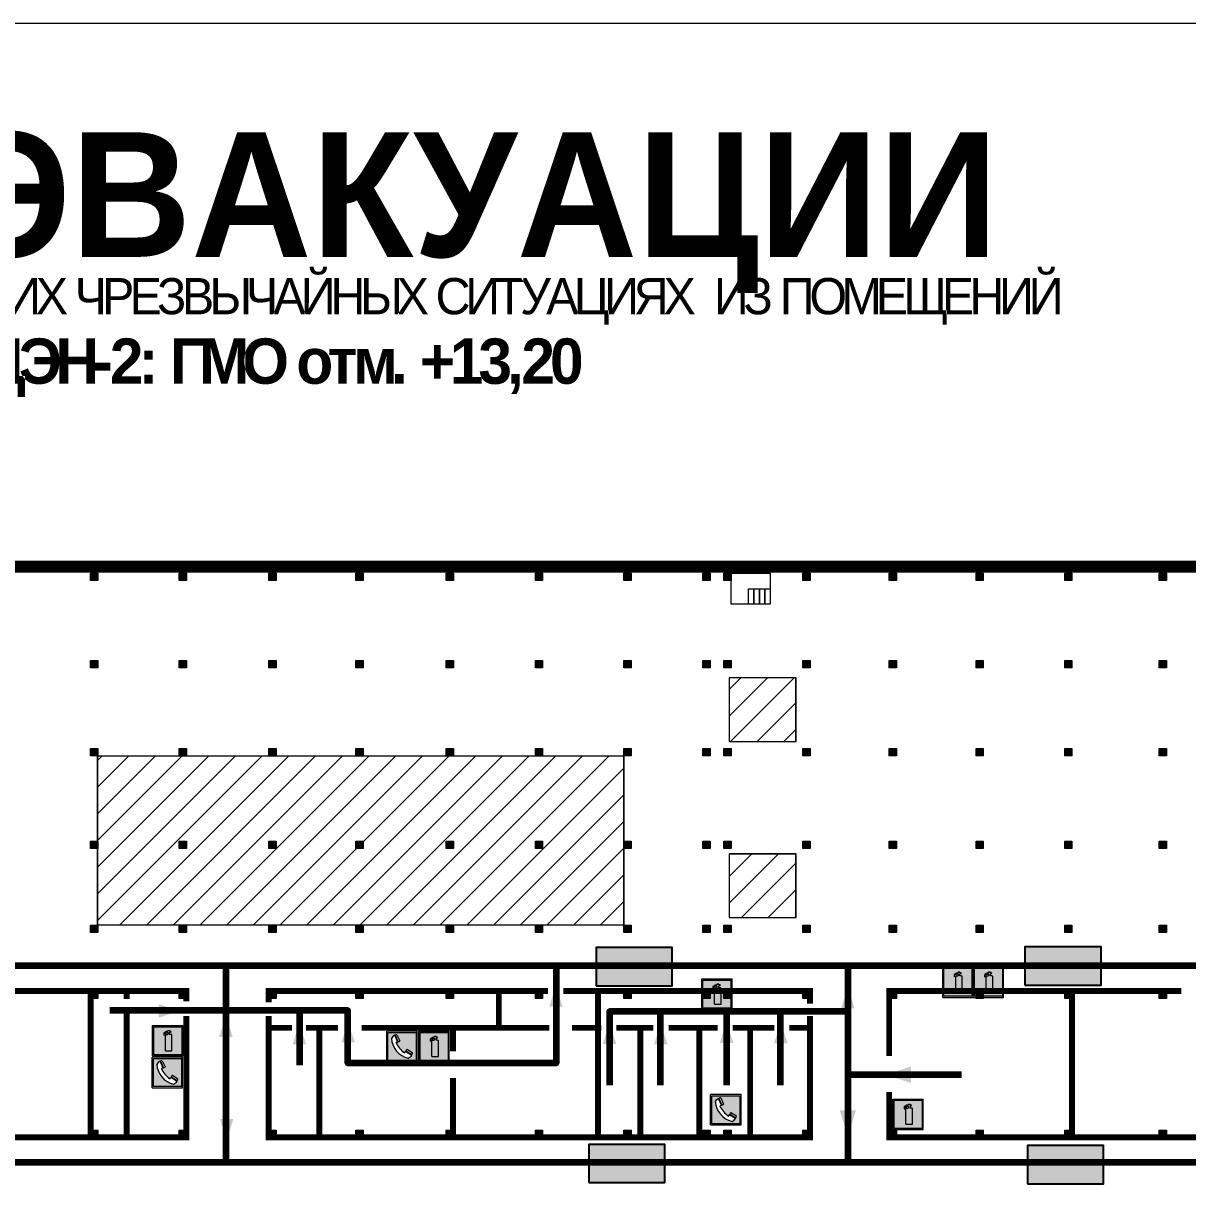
# Model space of a CAD drawing. Header units: millimetres. Extents: x 13810 to 67229, y 12374 to 21950.
# Drawn here: x 30680.8 to 30886.4, y 13945 to 14150.9 of the extents above; entities that cross this region are included whole.
import ezdxf

# ---------------------------------------------------------------- set-up
doc = ezdxf.new("R2010")
doc.units = ezdxf.units.MM
doc.layers.add('План_Штампы', color=7, linetype='Continuous')
doc.styles.add('обычный', font='arial.ttf')

# ---------------------------------------------------------------- blocks, each defined once
blk = doc.blocks.new('A$C3AD82952')
at = {"true_color": 0xf5f5ff}
h = blk.add_hatch(color=7, dxfattribs=at)
h.dxf.hatch_style = 1
h.paths.add_polyline_path([(8.21, 8.73, 0.414214), (7.89, 9.05), (7.22, 9.05), (7.22, 9.92), (7.59, 9.92, 1), (7.57, 10.36), (7.22, 10.36), (7.22, 10.6), (6.43, 10.6), (6.43, 10.36), (6.01, 10.36), (4.74, 9.59), (4.74, 8.69), (4.98, 8.73), (4.98, 9.26), (6.12, 9.91), (6.43, 9.91), (6.43, 9.05), (5.76, 9.05, 0.414214), (5.44, 8.73), (5.44, 2.2), (8.21, 2.2)], flags=0)
h.paths.add_polyline_path([(12.8, 12.8), (0, 12.8), (0, 0), (12.8, 0)])
h.paths.add_polyline_path([(0.51, 12.29), (12.29, 12.29), (12.29, 0.51), (0.51, 0.51)], flags=16)
h.paths.add_polyline_path([(4.74, 9.59), (6.01, 10.36), (6.43, 10.36), (6.43, 10.6), (7.22, 10.6), (7.22, 10.36), (7.59, 10.36, -0.94586), (7.59, 9.92), (7.22, 9.92), (7.22, 9.05), (7.89, 9.05, -0.414214), (8.21, 8.73), (8.21, 2.2), (5.44, 2.2), (5.44, 8.73, -0.414214), (5.76, 9.05), (6.43, 9.05), (6.43, 9.91), (6.12, 9.91), (4.98, 9.26), (4.98, 8.73), (4.74, 8.69)], flags=0)
h = blk.add_hatch(color=242)
h.dxf.hatch_style = 1
h.paths.add_polyline_path([(12.29, 12.29), (0.51, 12.29), (0.51, 0.51), (12.29, 0.51)])
h.paths.add_polyline_path([(4.74, 8.69), (4.74, 9.59), (6.01, 10.36), (6.43, 10.36), (6.43, 10.6), (7.22, 10.6), (7.22, 10.36), (7.59, 10.36, -0.94586), (7.59, 9.92), (7.22, 9.92), (7.22, 9.05), (7.89, 9.05, -0.414214), (8.21, 8.73), (8.21, 2.2), (5.44, 2.2), (5.44, 8.73, -0.414214), (5.76, 9.05), (6.43, 9.05), (6.43, 9.91), (6.12, 9.91), (4.98, 9.26), (4.98, 8.73)], flags=16)
h = blk.add_hatch(color=7, dxfattribs=at)
h.dxf.hatch_style = 1
h.paths.add_polyline_path([(8.21, 8.73, 0.414214), (7.89, 9.05), (7.22, 9.05), (7.22, 9.92), (7.59, 9.92, 1), (7.57, 10.36), (7.22, 10.36), (7.22, 10.6), (6.43, 10.6), (6.43, 10.36), (6.01, 10.36), (4.74, 9.59), (4.74, 8.69), (4.98, 8.73), (4.98, 9.26), (6.12, 9.91), (6.43, 9.91), (6.43, 9.05), (5.76, 9.05, 0.414214), (5.44, 8.73), (5.44, 2.2), (8.21, 2.2)])
at = {"color": 242, "lineweight": 5}
for p, q in [((0, 0), (0, 12.8)), ((0, 12.8), (12.8, 12.8)), ((6.01, 10.36), (4.74, 9.59)), ((4.98, 9.26), (6.12, 9.91)), ((6.01, 10.36), (6.43, 10.36)), ((6.12, 9.91), (6.43, 9.91)), ((7.22, 10.6), (6.43, 10.6)), ((6.43, 10.6), (6.43, 10.36)), ((6.43, 9.91), (6.43, 9.05)), ((7.22, 10.36), (7.22, 10.6)), ((7.59, 10.36), (7.22, 10.36)), ((7.22, 9.05), (7.22, 9.92)), ((7.59, 9.92), (7.22, 9.92)), ((12.8, 0), (12.8, 12.8)), ((4.74, 9.59), (4.74, 8.69)), ((4.74, 8.69), (4.98, 8.73)), ((4.98, 8.73), (4.98, 9.26)), ((5.44, 2.2), (5.44, 8.73)), ((5.76, 9.05), (6.43, 9.05)), ((7.89, 9.05), (7.22, 9.05)), ((8.21, 2.2), (8.21, 8.73)), ((0, 0), (12.8, 0)), ((5.44, 2.2), (8.21, 2.2))]:
    blk.add_line(p, q, dxfattribs=at)
blk.add_lwpolyline([(0.51, 12.29), (12.29, 12.29), (12.29, 0.51), (0.51, 0.51)], close=True, dxfattribs=at)
for centre, radius, start, end in [((7.58, 10.14), 0.223, 273.1875, 86.8125), ((5.76, 8.73), 0.32, 90, 180), ((7.89, 8.73), 0.32, 0, 90)]:
    blk.add_arc(centre, radius, start, end, dxfattribs=at)
blk = doc.blocks.new('A$C32E8229D')
at = {"true_color": 0xffffff}
blk.add_hatch(color=7, dxfattribs=at).paths.add_polyline_path([(0, 0), (0, -8), (16, -8), (16, 0)])
h = blk.add_hatch(color=126)
h.paths.add_polyline_path([(0.2, -0.2), (15.8, -0.2), (15.8, -7.8), (0.2, -7.8)])
h.paths.add_polyline_path([(13.49, -2.05), (12.08, -2.05), (11.37, -2.63, 0.162397), (11.29, -2.84), (11.29, -3.63), (10.35, -3.63), (10.35, -4.05), (11.68, -4.05), (11.68, -3.48), (12.26, -4.28), (11.29, -5.1), (11.29, -6.78), (11.85, -6.78), (11.85, -5.44), (12.8, -4.64), (12.8, -5.94), (14.46, -5.94), (14.46, -5.39), (13.45, -5.39), (13.45, -3.97), (12.46, -2.59), (13.15, -2.59), (13.69, -3.34), (14.18, -3)], flags=16)
h.paths.add_polyline_path([(10.74, -1.82, 1), (11.8, -1.82, 1)], flags=16)
h.paths.add_polyline_path([(9.39, -3.59), (5.99, -3.59), (6.56, -3.03), (5.91, -3.03), (5.1, -3.83), (5.91, -4.64), (6.56, -4.64), (5.99, -4.09), (9.39, -4.09)], flags=16)
h.paths.add_polyline_path([(4.29, -1.08), (1.72, -1.08), (1.72, -6.6), (4.29, -6.6)], flags=16)
at = {"color": 126}
blk.add_lwpolyline([(16, -8), (0, -8), (0, 0), (16, 0)], close=True, dxfattribs=at)
blk = doc.blocks.new('A$C456E1F9C')
at = {"lineweight": 5}
h = blk.add_hatch(color=242, dxfattribs=at)
h.paths.add_polyline_path([(0.51, -1.47), (0.51, -13.26), (12.29, -13.26), (12.29, -1.47)])
h.paths.add_polyline_path([(5.42, -4.95, -0.254479), (4.78, -5.4), (3.52, -2.53, -0.209735), (4.23, -2.4)], flags=16)
h.paths.add_polyline_path([(8.53, -8.6), (10.87, -10.17), (10.54, -10.76), (8.03, -9.13, -0.192251)], flags=16)
h.paths.add_polyline_path([(4.61, -5.49, 0.005518), (3.87, -5.72, 0.128647), (7.49, -10.01, 0.00809), (7.83, -9.33), (10.47, -10.97, -0.16736), (8.99, -12.25, -0.327862), (1.95, -3.95, -0.166952), (3.36, -2.62)], flags=16)
at = {"color": 242, "lineweight": 5}
for p, q in [((0, -13.77), (0, -0.97)), ((12.8, -0.97), (0, -0.97)), ((4.61, -5.49), (3.36, -2.62)), ((3.52, -2.53), (4.78, -5.4)), ((4.23, -2.4), (5.42, -4.95)), ((12.8, -13.77), (12.8, -0.97)), ((7.83, -9.33), (10.47, -10.97)), ((8.03, -9.13), (10.54, -10.76)), ((10.81, -10.12), (8.53, -8.6)), ((0, -13.77), (12.8, -13.77)), ((10.54, -10.76), (10.8, -10.3)), ((10.8, -10.3), (10.81, -10.12))]:
    blk.add_line(p, q, dxfattribs=at)
blk.add_lwpolyline([(0.51, -1.47), (12.29, -1.47), (12.29, -13.26), (0.51, -13.26)], close=True, dxfattribs=at)
for centre, radius, start, end in [((4.59, -5.34), 2.99, 114.2845, 152.1974), ((11.12, -3.31), 9.19, 183.9915, 256.6009), ((4.02, -3.27), 0.891, 76.3284, 123.7092), ((14.98, -39.1), 35.17, 107.1487, 108.4135), ((13.86, -0.94), 11.08, 205.5536, 234.8762), ((4.68, -4.59), 0.824, 276.9621, 334.0723), ((-13.31, 0.8), 23.44, 332.5487, 334.4027), ((8.94, -9.5), 0.989, 114.4092, 157.9388), ((7.87, -9.46), 3, 291.9291, 329.9329)]:
    blk.add_arc(centre, radius, start, end, dxfattribs=at)

msp = doc.modelspace()

# ---------------------------------------------------------------- hatches: boundary and pattern name
at = {"lineweight": 0}
h = msp.add_hatch(color=256, dxfattribs=at)
h.dxf.hatch_style = 1
h.paths.add_polyline_path([(30692.7, 14053.84), (30692.7, 14052.55), (30693.98, 14052.55), (30693.98, 14053.84)])
h = msp.add_hatch(color=256, dxfattribs=at)
h.dxf.hatch_style = 1
h.paths.add_polyline_path([(30708.34, 14053.84), (30708.34, 14052.55), (30709.62, 14052.55), (30709.62, 14053.84)])
h = msp.add_hatch(color=256, dxfattribs=at)
h.dxf.hatch_style = 1
h.paths.add_polyline_path([(30724.16, 14053.84), (30724.16, 14052.55), (30725.44, 14052.55), (30725.44, 14053.84)])
h = msp.add_hatch(color=256, dxfattribs=at)
h.dxf.hatch_style = 1
h.paths.add_polyline_path([(30739.52, 14053.84), (30739.52, 14052.55), (30740.8, 14052.55), (30740.8, 14053.84)])
h = msp.add_hatch(color=256, dxfattribs=at)
h.dxf.hatch_style = 1
h.paths.add_polyline_path([(30755.49, 14053.84), (30755.49, 14052.55), (30756.77, 14052.55), (30756.77, 14053.84)])
h = msp.add_hatch(color=256, dxfattribs=at)
h.dxf.hatch_style = 1
h.paths.add_polyline_path([(30771.24, 14053.84), (30771.24, 14052.55), (30772.52, 14052.55), (30772.52, 14053.84)])
h = msp.add_hatch(color=256, dxfattribs=at)
h.dxf.hatch_style = 1
h.paths.add_polyline_path([(30786.87, 14053.84), (30786.87, 14052.55), (30788.15, 14052.55), (30788.15, 14053.84)])
h = msp.add_hatch(color=256, dxfattribs=at)
h.dxf.hatch_style = 1
h.paths.add_polyline_path([(30800.83, 14053.84), (30800.83, 14052.55), (30802.11, 14052.55), (30802.11, 14053.84)])
h = msp.add_hatch(color=256, dxfattribs=at)
h.dxf.hatch_style = 1
h.paths.add_polyline_path([(30804.52, 14053.84), (30804.52, 14052.55), (30805.81, 14052.55), (30805.81, 14053.84)])
h = msp.add_hatch(color=256, dxfattribs=at)
h.dxf.hatch_style = 1
h.paths.add_polyline_path([(30818.48, 14053.84), (30818.48, 14052.55), (30819.76, 14052.55), (30819.76, 14053.84)])
h = msp.add_hatch(color=256, dxfattribs=at)
h.dxf.hatch_style = 1
h.paths.add_polyline_path([(30833.72, 14053.84), (30833.72, 14052.55), (30835.01, 14052.55), (30835.01, 14053.84)])
h = msp.add_hatch(color=256, dxfattribs=at)
h.dxf.hatch_style = 1
h.paths.add_polyline_path([(30849.06, 14053.84), (30849.06, 14052.55), (30850.34, 14052.55), (30850.34, 14053.84)])
h = msp.add_hatch(color=256, dxfattribs=at)
h.dxf.hatch_style = 1
h.paths.add_polyline_path([(30864.72, 14053.84), (30864.72, 14052.55), (30866, 14052.55), (30866, 14053.84)])
h = msp.add_hatch(color=256, dxfattribs=at)
h.dxf.hatch_style = 1
h.paths.add_polyline_path([(30881.38, 14053.84), (30881.38, 14052.55), (30882.67, 14052.55), (30882.67, 14053.84)])
h = msp.add_hatch(color=256, dxfattribs=at)
h.dxf.hatch_style = 1
h.paths.add_polyline_path([(30692.7, 14038.38), (30692.7, 14037.09), (30693.98, 14037.09), (30693.98, 14038.38)])
h = msp.add_hatch(color=256, dxfattribs=at)
h.dxf.hatch_style = 1
h.paths.add_polyline_path([(30708.34, 14038.38), (30708.34, 14037.09), (30709.62, 14037.09), (30709.62, 14038.38)])
h = msp.add_hatch(color=256, dxfattribs=at)
h.dxf.hatch_style = 1
h.paths.add_polyline_path([(30724.16, 14038.38), (30724.16, 14037.09), (30725.44, 14037.09), (30725.44, 14038.38)])
h = msp.add_hatch(color=256, dxfattribs=at)
h.dxf.hatch_style = 1
h.paths.add_polyline_path([(30739.52, 14038.38), (30739.52, 14037.09), (30740.8, 14037.09), (30740.8, 14038.38)])
h = msp.add_hatch(color=256, dxfattribs=at)
h.dxf.hatch_style = 1
h.paths.add_polyline_path([(30755.49, 14038.38), (30755.49, 14037.09), (30756.77, 14037.09), (30756.77, 14038.38)])
h = msp.add_hatch(color=256, dxfattribs=at)
h.dxf.hatch_style = 1
h.paths.add_polyline_path([(30771.24, 14038.38), (30771.24, 14037.09), (30772.52, 14037.09), (30772.52, 14038.38)])
h = msp.add_hatch(color=256, dxfattribs=at)
h.dxf.hatch_style = 1
h.paths.add_polyline_path([(30786.87, 14038.38), (30786.87, 14037.09), (30788.15, 14037.09), (30788.15, 14038.38)])
h = msp.add_hatch(color=256, dxfattribs=at)
h.dxf.hatch_style = 1
h.paths.add_polyline_path([(30800.83, 14038.38), (30800.83, 14037.09), (30802.11, 14037.09), (30802.11, 14038.38)])
h = msp.add_hatch(color=256, dxfattribs=at)
h.dxf.hatch_style = 1
h.paths.add_polyline_path([(30804.52, 14038.38), (30804.52, 14037.09), (30805.81, 14037.09), (30805.81, 14038.38)])
h = msp.add_hatch(color=256, dxfattribs=at)
h.dxf.hatch_style = 1
h.paths.add_polyline_path([(30818.48, 14038.38), (30818.48, 14037.09), (30819.76, 14037.09), (30819.76, 14038.38)])
h = msp.add_hatch(color=256, dxfattribs=at)
h.dxf.hatch_style = 1
h.paths.add_polyline_path([(30833.72, 14038.38), (30833.72, 14037.09), (30835.01, 14037.09), (30835.01, 14038.38)])
h = msp.add_hatch(color=256, dxfattribs=at)
h.dxf.hatch_style = 1
h.paths.add_polyline_path([(30849.06, 14038.38), (30849.06, 14037.09), (30850.34, 14037.09), (30850.34, 14038.38)])
h = msp.add_hatch(color=256, dxfattribs=at)
h.dxf.hatch_style = 1
h.paths.add_polyline_path([(30864.72, 14038.38), (30864.72, 14037.09), (30866, 14037.09), (30866, 14038.38)])
h = msp.add_hatch(color=256, dxfattribs=at)
h.dxf.hatch_style = 1
h.paths.add_polyline_path([(30881.38, 14038.38), (30881.38, 14037.09), (30882.67, 14037.09), (30882.67, 14038.38)])
at = {"lineweight": 0, "true_color": 0x000000}
h = msp.add_hatch(dxfattribs=at)
h.set_pattern_fill('ANSI31', color=18, scale=1.05, angle=180)
h.set_pattern_definition([(225, (47670.896, 22487.802), (2.35731723, -2.35731723), [])])
h.paths.add_polyline_path([(30962.76, 13896.46), (30962.76, 13884.63), (30976.38, 13884.63), (30976.38, 13896.46)])
h.paths.add_polyline_path([(30976.38, 13990.35), (30976.38, 14022.84), (30943.5, 14022.84), (30943.5, 13990.35)])
h.paths.add_polyline_path([(30912.41, 13884.27), (30926.01, 13884.27), (30926.01, 13896.46), (30912.41, 13896.46)])
h.paths.add_polyline_path([(30819.71, 13942.6), (30819.71, 13912.06), (30912.41, 13912.06), (30912.41, 13942.6)])
h.paths.add_polyline_path([(30818.43, 13882.05), (30818.43, 13895.17), (30804.48, 13895.17), (30804.48, 13882.05)])
h.paths.add_polyline_path([(30806.6, 13941.21), (30806.6, 13930.71), (30816.76, 13930.71), (30816.76, 13941.21)])
h.paths.add_polyline_path([(30805.44, 13993), (30817.26, 13993), (30817.26, 14004.23), (30805.44, 14004.23)])
h.paths.add_polyline_path([(30805.44, 14024.09), (30817.26, 14024.09), (30817.26, 14035.32), (30805.44, 14035.32)])
h.paths.add_polyline_path([(30693.93, 14021.54), (30693.93, 13991.64), (30786.82, 13991.64), (30786.82, 14021.54)])
h.paths.add_polyline_path([(30678.66, 13942.6), (30678.66, 13912.06), (30786.82, 13912.06), (30786.82, 13942.6)])
h.paths.add_polyline_path([(30630.66, 13912.06), (30645.51, 13912.06), (30645.51, 13942.6), (30630.66, 13942.6)])
h.paths.add_polyline_path([(30552.79, 14021.54), (30552.79, 13991.64), (30645.51, 13991.64), (30645.51, 14021.54)])
at = {"lineweight": 0}
h = msp.add_hatch(color=256, dxfattribs=at)
h.dxf.hatch_style = 1
h.paths.add_polyline_path([(30692.7, 14022.85), (30692.7, 14021.55), (30693.98, 14021.55), (30693.98, 14022.85)])
h = msp.add_hatch(color=256, dxfattribs=at)
h.dxf.hatch_style = 1
h.paths.add_polyline_path([(30708.34, 14022.85), (30708.34, 14021.55), (30709.62, 14021.55), (30709.62, 14022.85)])
h = msp.add_hatch(color=256, dxfattribs=at)
h.dxf.hatch_style = 1
h.paths.add_polyline_path([(30724.16, 14022.85), (30724.16, 14021.55), (30725.44, 14021.55), (30725.44, 14022.85)])
h = msp.add_hatch(color=256, dxfattribs=at)
h.dxf.hatch_style = 1
h.paths.add_polyline_path([(30739.52, 14022.85), (30739.52, 14021.55), (30740.8, 14021.55), (30740.8, 14022.85)])
h = msp.add_hatch(color=256, dxfattribs=at)
h.dxf.hatch_style = 1
h.paths.add_polyline_path([(30755.49, 14022.85), (30755.49, 14021.55), (30756.77, 14021.55), (30756.77, 14022.85)])
h = msp.add_hatch(color=256, dxfattribs=at)
h.dxf.hatch_style = 1
h.paths.add_polyline_path([(30771.24, 14022.85), (30771.24, 14021.55), (30772.52, 14021.55), (30772.52, 14022.85)])
h = msp.add_hatch(color=256, dxfattribs=at)
h.dxf.hatch_style = 1
h.paths.add_polyline_path([(30786.87, 14022.85), (30786.87, 14021.55), (30788.15, 14021.55), (30788.15, 14022.85)])
h = msp.add_hatch(color=256, dxfattribs=at)
h.dxf.hatch_style = 1
h.paths.add_polyline_path([(30800.83, 14022.85), (30800.83, 14021.55), (30802.11, 14021.55), (30802.11, 14022.85)])
h = msp.add_hatch(color=256, dxfattribs=at)
h.dxf.hatch_style = 1
h.paths.add_polyline_path([(30804.52, 14022.85), (30804.52, 14021.55), (30805.81, 14021.55), (30805.81, 14022.85)])
h = msp.add_hatch(color=256, dxfattribs=at)
h.dxf.hatch_style = 1
h.paths.add_polyline_path([(30818.48, 14022.85), (30818.48, 14021.55), (30819.76, 14021.55), (30819.76, 14022.85)])
h = msp.add_hatch(color=256, dxfattribs=at)
h.dxf.hatch_style = 1
h.paths.add_polyline_path([(30833.72, 14022.85), (30833.72, 14021.55), (30835.01, 14021.55), (30835.01, 14022.85)])
h = msp.add_hatch(color=256, dxfattribs=at)
h.dxf.hatch_style = 1
h.paths.add_polyline_path([(30849.06, 14022.85), (30849.06, 14021.55), (30850.34, 14021.55), (30850.34, 14022.85)])
h = msp.add_hatch(color=256, dxfattribs=at)
h.dxf.hatch_style = 1
h.paths.add_polyline_path([(30864.72, 14022.85), (30864.72, 14021.55), (30866, 14021.55), (30866, 14022.85)])
h = msp.add_hatch(color=256, dxfattribs=at)
h.dxf.hatch_style = 1
h.paths.add_polyline_path([(30881.38, 14022.85), (30881.38, 14021.55), (30882.67, 14021.55), (30882.67, 14022.85)])
h = msp.add_hatch(color=256, dxfattribs=at)
h.dxf.hatch_style = 1
h.paths.add_polyline_path([(30692.7, 14006.49), (30692.7, 14005.2), (30693.98, 14005.2), (30693.98, 14006.49)])
h = msp.add_hatch(color=256, dxfattribs=at)
h.dxf.hatch_style = 1
h.paths.add_polyline_path([(30708.34, 14006.49), (30708.34, 14005.2), (30709.62, 14005.2), (30709.62, 14006.49)])
h = msp.add_hatch(color=256, dxfattribs=at)
h.dxf.hatch_style = 1
h.paths.add_polyline_path([(30724.16, 14006.49), (30724.16, 14005.2), (30725.44, 14005.2), (30725.44, 14006.49)])
h = msp.add_hatch(color=256, dxfattribs=at)
h.dxf.hatch_style = 1
h.paths.add_polyline_path([(30739.52, 14006.49), (30739.52, 14005.2), (30740.8, 14005.2), (30740.8, 14006.49)])
h = msp.add_hatch(color=256, dxfattribs=at)
h.dxf.hatch_style = 1
h.paths.add_polyline_path([(30755.49, 14006.49), (30755.49, 14005.2), (30756.77, 14005.2), (30756.77, 14006.49)])
h = msp.add_hatch(color=256, dxfattribs=at)
h.dxf.hatch_style = 1
h.paths.add_polyline_path([(30771.24, 14006.49), (30771.24, 14005.2), (30772.52, 14005.2), (30772.52, 14006.49)])
h = msp.add_hatch(color=256, dxfattribs=at)
h.dxf.hatch_style = 1
h.paths.add_polyline_path([(30786.87, 14006.49), (30786.87, 14005.2), (30788.15, 14005.2), (30788.15, 14006.49)])
h = msp.add_hatch(color=256, dxfattribs=at)
h.dxf.hatch_style = 1
h.paths.add_polyline_path([(30800.83, 14006.49), (30800.83, 14005.2), (30802.11, 14005.2), (30802.11, 14006.49)])
h = msp.add_hatch(color=256, dxfattribs=at)
h.dxf.hatch_style = 1
h.paths.add_polyline_path([(30804.52, 14006.49), (30804.52, 14005.2), (30805.81, 14005.2), (30805.81, 14006.49)])
h = msp.add_hatch(color=256, dxfattribs=at)
h.dxf.hatch_style = 1
h.paths.add_polyline_path([(30818.48, 14006.49), (30818.48, 14005.2), (30819.76, 14005.2), (30819.76, 14006.49)])
h = msp.add_hatch(color=256, dxfattribs=at)
h.dxf.hatch_style = 1
h.paths.add_polyline_path([(30833.72, 14006.49), (30833.72, 14005.2), (30835.01, 14005.2), (30835.01, 14006.49)])
h = msp.add_hatch(color=256, dxfattribs=at)
h.dxf.hatch_style = 1
h.paths.add_polyline_path([(30849.06, 14006.49), (30849.06, 14005.2), (30850.34, 14005.2), (30850.34, 14006.49)])
h = msp.add_hatch(color=256, dxfattribs=at)
h.dxf.hatch_style = 1
h.paths.add_polyline_path([(30864.72, 14006.49), (30864.72, 14005.2), (30866, 14005.2), (30866, 14006.49)])
h = msp.add_hatch(color=256, dxfattribs=at)
h.dxf.hatch_style = 1
h.paths.add_polyline_path([(30881.38, 14006.49), (30881.38, 14005.2), (30882.67, 14005.2), (30882.67, 14006.49)])
h = msp.add_hatch(color=256, dxfattribs=at)
h.dxf.hatch_style = 1
h.paths.add_polyline_path([(30692.7, 13991.65), (30692.7, 13990.36), (30693.98, 13990.36), (30693.98, 13991.65)])
h = msp.add_hatch(color=256, dxfattribs=at)
h.dxf.hatch_style = 1
h.paths.add_polyline_path([(30708.34, 13991.65), (30708.34, 13990.36), (30709.62, 13990.36), (30709.62, 13991.65)])
h = msp.add_hatch(color=256, dxfattribs=at)
h.dxf.hatch_style = 1
h.paths.add_polyline_path([(30724.16, 13991.65), (30724.16, 13990.36), (30725.44, 13990.36), (30725.44, 13991.65)])
h = msp.add_hatch(color=256, dxfattribs=at)
h.dxf.hatch_style = 1
h.paths.add_polyline_path([(30739.52, 13991.65), (30739.52, 13990.36), (30740.8, 13990.36), (30740.8, 13991.65)])
h = msp.add_hatch(color=256, dxfattribs=at)
h.dxf.hatch_style = 1
h.paths.add_polyline_path([(30755.49, 13991.65), (30755.49, 13990.36), (30756.77, 13990.36), (30756.77, 13991.65)])
h = msp.add_hatch(color=256, dxfattribs=at)
h.dxf.hatch_style = 1
h.paths.add_polyline_path([(30771.24, 13991.65), (30771.24, 13990.36), (30772.52, 13990.36), (30772.52, 13991.65)])
h = msp.add_hatch(color=256, dxfattribs=at)
h.dxf.hatch_style = 1
h.paths.add_polyline_path([(30786.87, 13991.65), (30786.87, 13990.36), (30788.15, 13990.36), (30788.15, 13991.65)])
h = msp.add_hatch(color=256, dxfattribs=at)
h.dxf.hatch_style = 1
h.paths.add_polyline_path([(30800.83, 13991.65), (30800.83, 13990.36), (30802.11, 13990.36), (30802.11, 13991.65)])
h = msp.add_hatch(color=256, dxfattribs=at)
h.dxf.hatch_style = 1
h.paths.add_polyline_path([(30804.52, 13991.65), (30804.52, 13990.36), (30805.81, 13990.36), (30805.81, 13991.65)])
h = msp.add_hatch(color=256, dxfattribs=at)
h.dxf.hatch_style = 1
h.paths.add_polyline_path([(30818.48, 13991.65), (30818.48, 13990.36), (30819.76, 13990.36), (30819.76, 13991.65)])
h = msp.add_hatch(color=256, dxfattribs=at)
h.dxf.hatch_style = 1
h.paths.add_polyline_path([(30833.72, 13991.65), (30833.72, 13990.36), (30835.01, 13990.36), (30835.01, 13991.65)])
h = msp.add_hatch(color=256, dxfattribs=at)
h.dxf.hatch_style = 1
h.paths.add_polyline_path([(30849.06, 13991.65), (30849.06, 13990.36), (30850.34, 13990.36), (30850.34, 13991.65)])
h = msp.add_hatch(color=256, dxfattribs=at)
h.dxf.hatch_style = 1
h.paths.add_polyline_path([(30864.72, 13991.65), (30864.72, 13990.36), (30866, 13990.36), (30866, 13991.65)])
h = msp.add_hatch(color=256, dxfattribs=at)
h.dxf.hatch_style = 1
h.paths.add_polyline_path([(30881.38, 13991.65), (30881.38, 13990.36), (30882.67, 13990.36), (30882.67, 13991.65)])
h = msp.add_hatch(color=256, dxfattribs=at)
h.dxf.hatch_style = 1
h.paths.add_polyline_path([(30692.7, 13980.02), (30692.7, 13978.73), (30693.98, 13978.73), (30693.98, 13980.02)])
h = msp.add_hatch(color=256, dxfattribs=at)
h.dxf.hatch_style = 1
h.paths.add_polyline_path([(30708.34, 13980.02), (30708.34, 13978.73), (30709.62, 13978.73), (30709.62, 13980.02)])
h = msp.add_hatch(color=256, dxfattribs=at)
h.dxf.hatch_style = 1
h.paths.add_polyline_path([(30724.16, 13980.02), (30724.16, 13978.73), (30725.44, 13978.73), (30725.44, 13980.02)])
h = msp.add_hatch(color=256, dxfattribs=at)
h.dxf.hatch_style = 1
h.paths.add_polyline_path([(30739.52, 13980.02), (30739.52, 13978.73), (30740.8, 13978.73), (30740.8, 13980.02)])
h = msp.add_hatch(color=256, dxfattribs=at)
h.dxf.hatch_style = 1
h.paths.add_polyline_path([(30755.49, 13980.02), (30755.49, 13978.73), (30756.77, 13978.73), (30756.77, 13980.02)])
h = msp.add_hatch(color=256, dxfattribs=at)
h.dxf.hatch_style = 1
h.paths.add_polyline_path([(30771.24, 13980.02), (30771.24, 13978.73), (30772.52, 13978.73), (30772.52, 13980.02)])
h = msp.add_hatch(color=256, dxfattribs=at)
h.dxf.hatch_style = 1
h.paths.add_polyline_path([(30786.87, 13980.02), (30786.87, 13978.73), (30788.15, 13978.73), (30788.15, 13980.02)])
h = msp.add_hatch(color=256, dxfattribs=at)
h.dxf.hatch_style = 1
h.paths.add_polyline_path([(30800.83, 13980.02), (30800.83, 13978.73), (30802.11, 13978.73), (30802.11, 13980.02)])
h = msp.add_hatch(color=256, dxfattribs=at)
h.dxf.hatch_style = 1
h.paths.add_polyline_path([(30804.52, 13980.02), (30804.52, 13978.73), (30805.81, 13978.73), (30805.81, 13980.02)])
h = msp.add_hatch(color=256, dxfattribs=at)
h.dxf.hatch_style = 1
h.paths.add_polyline_path([(30818.48, 13980.02), (30818.48, 13978.73), (30819.76, 13978.73), (30819.76, 13980.02)])
h = msp.add_hatch(color=256, dxfattribs=at)
h.dxf.hatch_style = 1
h.paths.add_polyline_path([(30833.72, 13980.02), (30833.72, 13978.73), (30835.01, 13978.73), (30835.01, 13980.02)])
h = msp.add_hatch(color=256, dxfattribs=at)
h.dxf.hatch_style = 1
h.paths.add_polyline_path([(30849.06, 13980.02), (30849.06, 13978.73), (30850.34, 13978.73), (30850.34, 13980.02)])
h = msp.add_hatch(color=256, dxfattribs=at)
h.dxf.hatch_style = 1
h.paths.add_polyline_path([(30864.72, 13980.02), (30864.72, 13978.73), (30866, 13978.73), (30866, 13980.02)])
h = msp.add_hatch(color=256, dxfattribs=at)
h.dxf.hatch_style = 1
h.paths.add_polyline_path([(30881.38, 13980.02), (30881.38, 13978.73), (30882.67, 13978.73), (30882.67, 13980.02)])
h = msp.add_hatch(color=256, dxfattribs=at)
h.dxf.hatch_style = 1
h.paths.add_polyline_path([(30692.7, 13955.49), (30692.7, 13954.2), (30693.98, 13954.2), (30693.98, 13955.49)])
h = msp.add_hatch(color=256, dxfattribs=at)
h.dxf.hatch_style = 1
h.paths.add_polyline_path([(30708.34, 13955.49), (30708.34, 13954.2), (30709.62, 13954.2), (30709.62, 13955.49)])
h = msp.add_hatch(color=256, dxfattribs=at)
h.dxf.hatch_style = 1
h.paths.add_polyline_path([(30724.16, 13955.49), (30724.16, 13954.2), (30725.44, 13954.2), (30725.44, 13955.49)])
h = msp.add_hatch(color=256, dxfattribs=at)
h.dxf.hatch_style = 1
h.paths.add_polyline_path([(30739.52, 13955.49), (30739.52, 13954.2), (30740.8, 13954.2), (30740.8, 13955.49)])
h = msp.add_hatch(color=256, dxfattribs=at)
h.dxf.hatch_style = 1
h.paths.add_polyline_path([(30755.49, 13955.49), (30755.49, 13954.2), (30756.77, 13954.2), (30756.77, 13955.49)])
h = msp.add_hatch(color=256, dxfattribs=at)
h.dxf.hatch_style = 1
h.paths.add_polyline_path([(30771.24, 13955.49), (30771.24, 13954.2), (30772.52, 13954.2), (30772.52, 13955.49)])
h = msp.add_hatch(color=256, dxfattribs=at)
h.dxf.hatch_style = 1
h.paths.add_polyline_path([(30786.87, 13955.49), (30786.87, 13954.2), (30788.15, 13954.2), (30788.15, 13955.49)])
h = msp.add_hatch(color=256, dxfattribs=at)
h.dxf.hatch_style = 1
h.paths.add_polyline_path([(30800.83, 13955.49), (30800.83, 13954.2), (30802.11, 13954.2), (30802.11, 13955.49)])
h = msp.add_hatch(color=256, dxfattribs=at)
h.dxf.hatch_style = 1
h.paths.add_polyline_path([(30804.52, 13955.49), (30804.52, 13954.2), (30805.81, 13954.2), (30805.81, 13955.49)])
h = msp.add_hatch(color=256, dxfattribs=at)
h.dxf.hatch_style = 1
h.paths.add_polyline_path([(30818.48, 13955.49), (30818.48, 13954.2), (30819.76, 13954.2), (30819.76, 13955.49)])
h = msp.add_hatch(color=256, dxfattribs=at)
h.dxf.hatch_style = 1
h.paths.add_polyline_path([(30833.72, 13955.49), (30833.72, 13954.2), (30835.01, 13954.2), (30835.01, 13955.49)])
h = msp.add_hatch(color=256, dxfattribs=at)
h.dxf.hatch_style = 1
h.paths.add_polyline_path([(30849.06, 13955.49), (30849.06, 13954.2), (30850.34, 13954.2), (30850.34, 13955.49)])
h = msp.add_hatch(color=256, dxfattribs=at)
h.dxf.hatch_style = 1
h.paths.add_polyline_path([(30864.72, 13955.49), (30864.72, 13954.2), (30866, 13954.2), (30866, 13955.49)])
h = msp.add_hatch(color=256, dxfattribs=at)
h.dxf.hatch_style = 1
h.paths.add_polyline_path([(30881.38, 13955.49), (30881.38, 13954.2), (30882.67, 13954.2), (30882.67, 13955.49)])

# ---------------------------------------------------------------- linework, layer by layer
at = {"color": 126, "lineweight": 0, "true_color": 0x008754}
msp.add_lwpolyline([(30417.22, 14150.9), (31017.22, 14150.9), (31017.22, 13755.9), (30417.22, 13755.9)], close=True, dxfattribs=at)
at = {"lineweight": 0, "const_width": 2.1}
msp.add_lwpolyline([(30993.1, 13879.16), (30993.17, 13879.16), (30993.17, 14054.96), (30510.33, 14054.96)], dxfattribs=at)
at = {"lineweight": 0}
for points in [[(30693.98, 14052.55), (30692.7, 14052.55), (30692.7, 14053.84), (30693.98, 14053.84)], [(30709.62, 14052.55), (30708.34, 14052.55), (30708.34, 14053.84), (30709.62, 14053.84)], [(30725.44, 14052.55), (30724.16, 14052.55), (30724.16, 14053.84), (30725.44, 14053.84)], [(30740.8, 14052.55), (30739.52, 14052.55), (30739.52, 14053.84), (30740.8, 14053.84)], [(30756.77, 14052.55), (30755.49, 14052.55), (30755.49, 14053.84), (30756.77, 14053.84)], [(30772.52, 14052.55), (30771.24, 14052.55), (30771.24, 14053.84), (30772.52, 14053.84)], [(30788.15, 14052.55), (30786.87, 14052.55), (30786.87, 14053.84), (30788.15, 14053.84)], [(30802.11, 14052.55), (30800.83, 14052.55), (30800.83, 14053.84), (30802.11, 14053.84)], [(30805.81, 14052.55), (30804.52, 14052.55), (30804.52, 14053.84), (30805.81, 14053.84)], [(30819.76, 14052.55), (30818.48, 14052.55), (30818.48, 14053.84), (30819.76, 14053.84)], [(30835.01, 14052.55), (30833.72, 14052.55), (30833.72, 14053.84), (30835.01, 14053.84)], [(30850.34, 14052.55), (30849.06, 14052.55), (30849.06, 14053.84), (30850.34, 14053.84)], [(30866, 14052.55), (30864.72, 14052.55), (30864.72, 14053.84), (30866, 14053.84)], [(30882.67, 14052.55), (30881.38, 14052.55), (30881.38, 14053.84), (30882.67, 14053.84)], [(30809.84, 14048.33), (30808.88, 14048.33), (30808.88, 14051.04), (30809.84, 14051.04)], [(30810.8, 14048.33), (30809.84, 14048.33), (30809.84, 14051.04), (30810.8, 14051.04)], [(30811.76, 14048.33), (30810.8, 14048.33), (30810.8, 14051.04), (30811.76, 14051.04)], [(30812.73, 14048.33), (30811.76, 14048.33), (30811.76, 14051.04), (30812.73, 14051.04)], [(30693.98, 14037.09), (30692.7, 14037.09), (30692.7, 14038.38), (30693.98, 14038.38)], [(30709.62, 14037.09), (30708.34, 14037.09), (30708.34, 14038.38), (30709.62, 14038.38)], [(30725.44, 14037.09), (30724.16, 14037.09), (30724.16, 14038.38), (30725.44, 14038.38)], [(30740.8, 14037.09), (30739.52, 14037.09), (30739.52, 14038.38), (30740.8, 14038.38)], [(30756.77, 14037.09), (30755.49, 14037.09), (30755.49, 14038.38), (30756.77, 14038.38)], [(30772.52, 14037.09), (30771.24, 14037.09), (30771.24, 14038.38), (30772.52, 14038.38)], [(30788.15, 14037.09), (30786.87, 14037.09), (30786.87, 14038.38), (30788.15, 14038.38)], [(30802.11, 14037.09), (30800.83, 14037.09), (30800.83, 14038.38), (30802.11, 14038.38)], [(30805.81, 14037.09), (30804.52, 14037.09), (30804.52, 14038.38), (30805.81, 14038.38)], [(30819.76, 14037.09), (30818.48, 14037.09), (30818.48, 14038.38), (30819.76, 14038.38)], [(30835.01, 14037.09), (30833.72, 14037.09), (30833.72, 14038.38), (30835.01, 14038.38)], [(30850.34, 14037.09), (30849.06, 14037.09), (30849.06, 14038.38), (30850.34, 14038.38)], [(30866, 14037.09), (30864.72, 14037.09), (30864.72, 14038.38), (30866, 14038.38)], [(30882.67, 14037.09), (30881.38, 14037.09), (30881.38, 14038.38), (30882.67, 14038.38)], [(30817.26, 14035.32), (30805.44, 14035.32), (30805.44, 14024.09), (30817.26, 14024.09)], [(30817.31, 14035.33), (30805.49, 14035.33), (30805.49, 14024.09), (30817.31, 14024.09)], [(30693.98, 14021.55), (30692.7, 14021.55), (30692.7, 14022.85), (30693.98, 14022.85)], [(30709.62, 14021.55), (30708.34, 14021.55), (30708.34, 14022.85), (30709.62, 14022.85)], [(30725.44, 14021.55), (30724.16, 14021.55), (30724.16, 14022.85), (30725.44, 14022.85)], [(30740.8, 14021.55), (30739.52, 14021.55), (30739.52, 14022.85), (30740.8, 14022.85)], [(30756.77, 14021.55), (30755.49, 14021.55), (30755.49, 14022.85), (30756.77, 14022.85)], [(30772.52, 14021.55), (30771.24, 14021.55), (30771.24, 14022.85), (30772.52, 14022.85)], [(30788.15, 14021.55), (30786.87, 14021.55), (30786.87, 14022.85), (30788.15, 14022.85)], [(30802.11, 14021.55), (30800.83, 14021.55), (30800.83, 14022.85), (30802.11, 14022.85)], [(30805.81, 14021.55), (30804.52, 14021.55), (30804.52, 14022.85), (30805.81, 14022.85)], [(30819.76, 14021.55), (30818.48, 14021.55), (30818.48, 14022.85), (30819.76, 14022.85)], [(30835.01, 14021.55), (30833.72, 14021.55), (30833.72, 14022.85), (30835.01, 14022.85)], [(30850.34, 14021.55), (30849.06, 14021.55), (30849.06, 14022.85), (30850.34, 14022.85)], [(30866, 14021.55), (30864.72, 14021.55), (30864.72, 14022.85), (30866, 14022.85)], [(30882.67, 14021.55), (30881.38, 14021.55), (30881.38, 14022.85), (30882.67, 14022.85)], [(30786.82, 13991.64), (30693.93, 13991.64), (30693.93, 14021.54), (30786.82, 14021.54)], [(30786.87, 13991.65), (30693.98, 13991.65), (30693.98, 14021.55), (30786.87, 14021.55)], [(30693.98, 14005.2), (30692.7, 14005.2), (30692.7, 14006.49), (30693.98, 14006.49)], [(30709.62, 14005.2), (30708.34, 14005.2), (30708.34, 14006.49), (30709.62, 14006.49)], [(30725.44, 14005.2), (30724.16, 14005.2), (30724.16, 14006.49), (30725.44, 14006.49)], [(30740.8, 14005.2), (30739.52, 14005.2), (30739.52, 14006.49), (30740.8, 14006.49)], [(30756.77, 14005.2), (30755.49, 14005.2), (30755.49, 14006.49), (30756.77, 14006.49)], [(30772.52, 14005.2), (30771.24, 14005.2), (30771.24, 14006.49), (30772.52, 14006.49)], [(30788.15, 14005.2), (30786.87, 14005.2), (30786.87, 14006.49), (30788.15, 14006.49)], [(30802.11, 14005.2), (30800.83, 14005.2), (30800.83, 14006.49), (30802.11, 14006.49)], [(30805.81, 14005.2), (30804.52, 14005.2), (30804.52, 14006.49), (30805.81, 14006.49)], [(30819.76, 14005.2), (30818.48, 14005.2), (30818.48, 14006.49), (30819.76, 14006.49)], [(30835.01, 14005.2), (30833.72, 14005.2), (30833.72, 14006.49), (30835.01, 14006.49)], [(30850.34, 14005.2), (30849.06, 14005.2), (30849.06, 14006.49), (30850.34, 14006.49)], [(30866, 14005.2), (30864.72, 14005.2), (30864.72, 14006.49), (30866, 14006.49)], [(30882.67, 14005.2), (30881.38, 14005.2), (30881.38, 14006.49), (30882.67, 14006.49)], [(30817.26, 14004.23), (30805.44, 14004.23), (30805.44, 13993), (30817.26, 13993)], [(30817.31, 14004.24), (30805.49, 14004.24), (30805.49, 13993), (30817.31, 13993)], [(30693.98, 13990.36), (30692.7, 13990.36), (30692.7, 13991.65), (30693.98, 13991.65)], [(30709.62, 13990.36), (30708.34, 13990.36), (30708.34, 13991.65), (30709.62, 13991.65)], [(30725.44, 13990.36), (30724.16, 13990.36), (30724.16, 13991.65), (30725.44, 13991.65)], [(30740.8, 13990.36), (30739.52, 13990.36), (30739.52, 13991.65), (30740.8, 13991.65)], [(30756.77, 13990.36), (30755.49, 13990.36), (30755.49, 13991.65), (30756.77, 13991.65)], [(30772.52, 13990.36), (30771.24, 13990.36), (30771.24, 13991.65), (30772.52, 13991.65)], [(30788.15, 13990.36), (30786.87, 13990.36), (30786.87, 13991.65), (30788.15, 13991.65)], [(30802.11, 13990.36), (30800.83, 13990.36), (30800.83, 13991.65), (30802.11, 13991.65)], [(30805.81, 13990.36), (30804.52, 13990.36), (30804.52, 13991.65), (30805.81, 13991.65)], [(30819.76, 13990.36), (30818.48, 13990.36), (30818.48, 13991.65), (30819.76, 13991.65)], [(30835.01, 13990.36), (30833.72, 13990.36), (30833.72, 13991.65), (30835.01, 13991.65)], [(30850.34, 13990.36), (30849.06, 13990.36), (30849.06, 13991.65), (30850.34, 13991.65)], [(30866, 13990.36), (30864.72, 13990.36), (30864.72, 13991.65), (30866, 13991.65)], [(30882.67, 13990.36), (30881.38, 13990.36), (30881.38, 13991.65), (30882.67, 13991.65)], [(30693.98, 13978.73), (30692.7, 13978.73), (30692.7, 13980.02), (30693.98, 13980.02)], [(30709.62, 13978.73), (30708.34, 13978.73), (30708.34, 13980.02), (30709.62, 13980.02)], [(30725.44, 13978.73), (30724.16, 13978.73), (30724.16, 13980.02), (30725.44, 13980.02)], [(30740.8, 13978.73), (30739.52, 13978.73), (30739.52, 13980.02), (30740.8, 13980.02)], [(30756.77, 13978.73), (30755.49, 13978.73), (30755.49, 13980.02), (30756.77, 13980.02)], [(30772.52, 13978.73), (30771.24, 13978.73), (30771.24, 13980.02), (30772.52, 13980.02)], [(30788.15, 13978.73), (30786.87, 13978.73), (30786.87, 13980.02), (30788.15, 13980.02)], [(30802.11, 13978.73), (30800.83, 13978.73), (30800.83, 13980.02), (30802.11, 13980.02)], [(30805.81, 13978.73), (30804.52, 13978.73), (30804.52, 13980.02), (30805.81, 13980.02)], [(30819.76, 13978.73), (30818.48, 13978.73), (30818.48, 13980.02), (30819.76, 13980.02)], [(30835.01, 13978.73), (30833.72, 13978.73), (30833.72, 13980.02), (30835.01, 13980.02)], [(30850.34, 13978.73), (30849.06, 13978.73), (30849.06, 13980.02), (30850.34, 13980.02)], [(30866, 13978.73), (30864.72, 13978.73), (30864.72, 13980.02), (30866, 13980.02)], [(30882.67, 13978.73), (30881.38, 13978.73), (30881.38, 13980.02), (30882.67, 13980.02)], [(30693.98, 13954.2), (30692.7, 13954.2), (30692.7, 13955.49), (30693.98, 13955.49)], [(30709.62, 13954.2), (30708.34, 13954.2), (30708.34, 13955.49), (30709.62, 13955.49)], [(30725.44, 13954.2), (30724.16, 13954.2), (30724.16, 13955.49), (30725.44, 13955.49)], [(30740.8, 13954.2), (30739.52, 13954.2), (30739.52, 13955.49), (30740.8, 13955.49)], [(30756.77, 13954.2), (30755.49, 13954.2), (30755.49, 13955.49), (30756.77, 13955.49)], [(30772.52, 13954.2), (30771.24, 13954.2), (30771.24, 13955.49), (30772.52, 13955.49)], [(30788.15, 13954.2), (30786.87, 13954.2), (30786.87, 13955.49), (30788.15, 13955.49)], [(30802.11, 13954.2), (30800.83, 13954.2), (30800.83, 13955.49), (30802.11, 13955.49)], [(30805.81, 13954.2), (30804.52, 13954.2), (30804.52, 13955.49), (30805.81, 13955.49)], [(30819.76, 13954.2), (30818.48, 13954.2), (30818.48, 13955.49), (30819.76, 13955.49)], [(30835.01, 13954.2), (30833.72, 13954.2), (30833.72, 13955.49), (30835.01, 13955.49)], [(30850.34, 13954.2), (30849.06, 13954.2), (30849.06, 13955.49), (30850.34, 13955.49)], [(30866, 13954.2), (30864.72, 13954.2), (30864.72, 13955.49), (30866, 13955.49)], [(30882.67, 13954.2), (30881.38, 13954.2), (30881.38, 13955.49), (30882.67, 13955.49)]]:
    msp.add_lwpolyline(points, close=True, dxfattribs=at)
msp.add_lwpolyline([(30808.88, 14048.33), (30805.81, 14048.33), (30805.81, 14053.84), (30812.73, 14053.84), (30812.73, 14051.04)], dxfattribs=at)
at = {"color": 126, "lineweight": 100, "true_color": 0x008754}
for points in [[(30968.54, 14049.97), (30973.16, 14049.97), (30973.16, 14045.39), (30963.41, 14045.39), (30963.41, 14028.07), (30983.79, 14028.07), (30983.79, 13949.75), (30511.32, 13949.75), (30511.32, 13906.94), (30500.51, 13898.41), (30500.51, 13881.93), (30490.13, 13881.93), (30490.13, 13893.54), (30494.05, 13893.54), (30494.05, 13889.45)], [(30983.79, 13984.47), (30511.32, 13984.47), (30511.32, 13949.75)], [(30774.89, 13984.47), (30774.89, 13967.29), (30738.1, 13967.29), (30738.1, 13976.59), (30696.08, 13976.59)], [(30716.65, 13949.75), (30716.65, 13984.47)], [(30826.42, 13984.47), (30826.42, 13949.75)], [(30729.59, 13976.59), (30729.59, 13966.97)], [(30826.42, 13976.42), (30784.33, 13976.42), (30784.33, 13963.41)], [(30793.34, 13963.41), (30793.34, 13976.42)], [(30804.97, 13976.42), (30804.97, 13963.41)], [(30814.51, 13963.41), (30814.51, 13976.42)], [(30846.49, 13965.23), (30826.42, 13965.23)]]:
    msp.add_lwpolyline(points, dxfattribs=at)
at = {"lineweight": 100, "const_width": 1.05}
for points in [[(30586.7, 13980.02), (30566.61, 13980.02), (30566.61, 13954.2), (30709.62, 13954.2), (30709.62, 13975.62)], [(30709.62, 13978.21), (30709.62, 13980.02), (30592.94, 13980.02)], [(30692.7, 13980.02), (30692.7, 13954.2)], [(30699.05, 13980.02), (30699.05, 13978.64)], [(30773.49, 13980.02), (30724.16, 13980.02), (30724.16, 13978.06)], [(30764.79, 13980.02), (30764.79, 13973.54)], [(30819.76, 13977.79), (30819.76, 13980.02), (30776.15, 13980.02)], [(30782.28, 13980.02), (30782.28, 13954.2)], [(30909.9, 13980.02), (30929.21, 13980.02), (30929.21, 13955.49), (30929.21, 13954.2), (30833.72, 13954.2), (30833.72, 13954.2), (30833.72, 13962.23)], [(30833.72, 13968.57), (30833.72, 13980.02), (30885.32, 13980.02)], [(30866, 13954.2), (30866, 13980.02)], [(30699.05, 13954.2), (30699.05, 13976.21)], [(30724.16, 13975.6), (30724.16, 13954.2), (30819.76, 13954.2), (30819.76, 13975.63)], [(30724.16, 13973.54), (30728.28, 13973.54)], [(30736.37, 13973.54), (30730.76, 13973.54)], [(30733.1, 13973.54), (30733.1, 13954.2)], [(30773.68, 13973.54), (30740.57, 13973.54)], [(30756.71, 13973.54), (30756.71, 13969.42)], [(30782.87, 13973.54), (30777.73, 13973.54)], [(30792.07, 13973.54), (30785.52, 13973.54)], [(30789.8, 13973.54), (30789.8, 13954.2)], [(30803.46, 13973.54), (30794.79, 13973.54)], [(30800.19, 13973.54), (30800.19, 13954.2)], [(30813.45, 13973.54), (30806.11, 13973.54)], [(30809.17, 13973.54), (30809.17, 13954.2)], [(30819.76, 13973.54), (30816.1, 13973.54)], [(30756.71, 13964.7), (30756.71, 13954.2)]]:
    msp.add_lwpolyline(points, dxfattribs=at)
at = {"layer": 'План_Штампы', "color": 126, "true_color": 0x008754}
for points in [[(30776.07, 13977.29), (30773.68, 13977.29), (30774.86, 13980.96)], [(30827.62, 13977), (30825.23, 13977), (30826.41, 13980.67)], [(30704.72, 13975.33), (30704.72, 13977.72), (30708.39, 13976.54)], [(30717.79, 13971.95), (30715.4, 13971.95), (30716.58, 13975.62)], [(30739.36, 13970.96), (30736.97, 13970.96), (30738.15, 13974.63)], [(30806.2, 13970.86), (30803.81, 13970.86), (30804.99, 13974.53)], [(30815.78, 13970.79), (30813.39, 13970.79), (30814.57, 13974.46)], [(30730.76, 13970.62), (30728.37, 13970.62), (30729.55, 13974.29)], [(30785.54, 13970.68), (30783.15, 13970.69), (30784.33, 13974.36)], [(30794.58, 13970.6), (30792.19, 13970.6), (30793.37, 13974.27)], [(30837.59, 13966.71), (30837.58, 13963.81), (30833.12, 13965.24)], [(30824.96, 13958.98), (30827.87, 13958.98), (30826.43, 13954.52)], [(30715.53, 13957.46), (30717.92, 13957.46), (30716.74, 13953.79)]]:
    msp.add_solid(points, dxfattribs=at)

# ---------------------------------------------------------------- block references
at = {"xscale": 0.42, "yscale": 0.42, "zscale": 0.42}
for name, p in [('A$C3AD82952', (30843.18, 13978.92)), ('A$C3AD82952', (30848.56, 13978.92)), ('A$C3AD82952', (30800.61, 13976.81)), ('A$C3AD82952', (30703.62, 13968.58)), ('A$C456E1F9C', (30745, 13973.33)), ('A$C3AD82952', (30750.66, 13967.55)), ('A$C456E1F9C', (30703.56, 13968.75)), ('A$C456E1F9C', (30802.19, 13962.17)), ('A$C3AD82952', (30834.37, 13955.58))]:
    msp.add_blockref(name, p, dxfattribs=at)
at = {"layer": 'План_Штампы', "color": 126, "true_color": 0x008754, "xscale": -0.8400000000000001, "yscale": 0.8400000000000001, "zscale": 0.8400000000000001}
for p in [(30795.39, 13987.7), (30871.14, 13987.82), (30794.11, 13952.94), (30871.6, 13952.74)]:
    msp.add_blockref('A$C32E8229D', p, dxfattribs=at)

# ---------------------------------------------------------------- texts
at = {"lineweight": 0, "insert": (30575.84, 14131.66), "char_height": 22, "width": 493.8901, "attachment_point": 1, "style": 'обычный'}
msp.add_mtext('{\\fProxima Nova Rg|b1|i0|c204|p2;ПЛАН ЭВАКУАЦИИ}', dxfattribs=at)
at = {"color": 0, "lineweight": 0, "insert": (30726.12, 14106.1), "char_height": 8, "width": 449.2158, "attachment_point": 5, "style": 'обычный'}
msp.add_mtext('{\\fArial Black|b1|i0|c204|p34;\\H2x;\\T0.85;  \\fArial Narrow|b0|i0|c204|p34;\\H0.8x;\\W0.9;\\P\\fProxima Nova Rg|b0|i0|c204|p2;\\H0.5x;\\W1;\\C256;ПРИ ПОЖАРЕ  ИЛИ ДРУГИХ ЧРЕЗВЫЧАЙНЫХ СИТУАЦИЯХ  ИЗ ПОМЕЩЕНИЙ \\fProxima Nova Rg|b1|i0|c204|p2;\\H1.25x;\\PЦЭН-2: ГМО отм. +13,20 }', dxfattribs=at)

doc.saveas('drawing.dxf')
